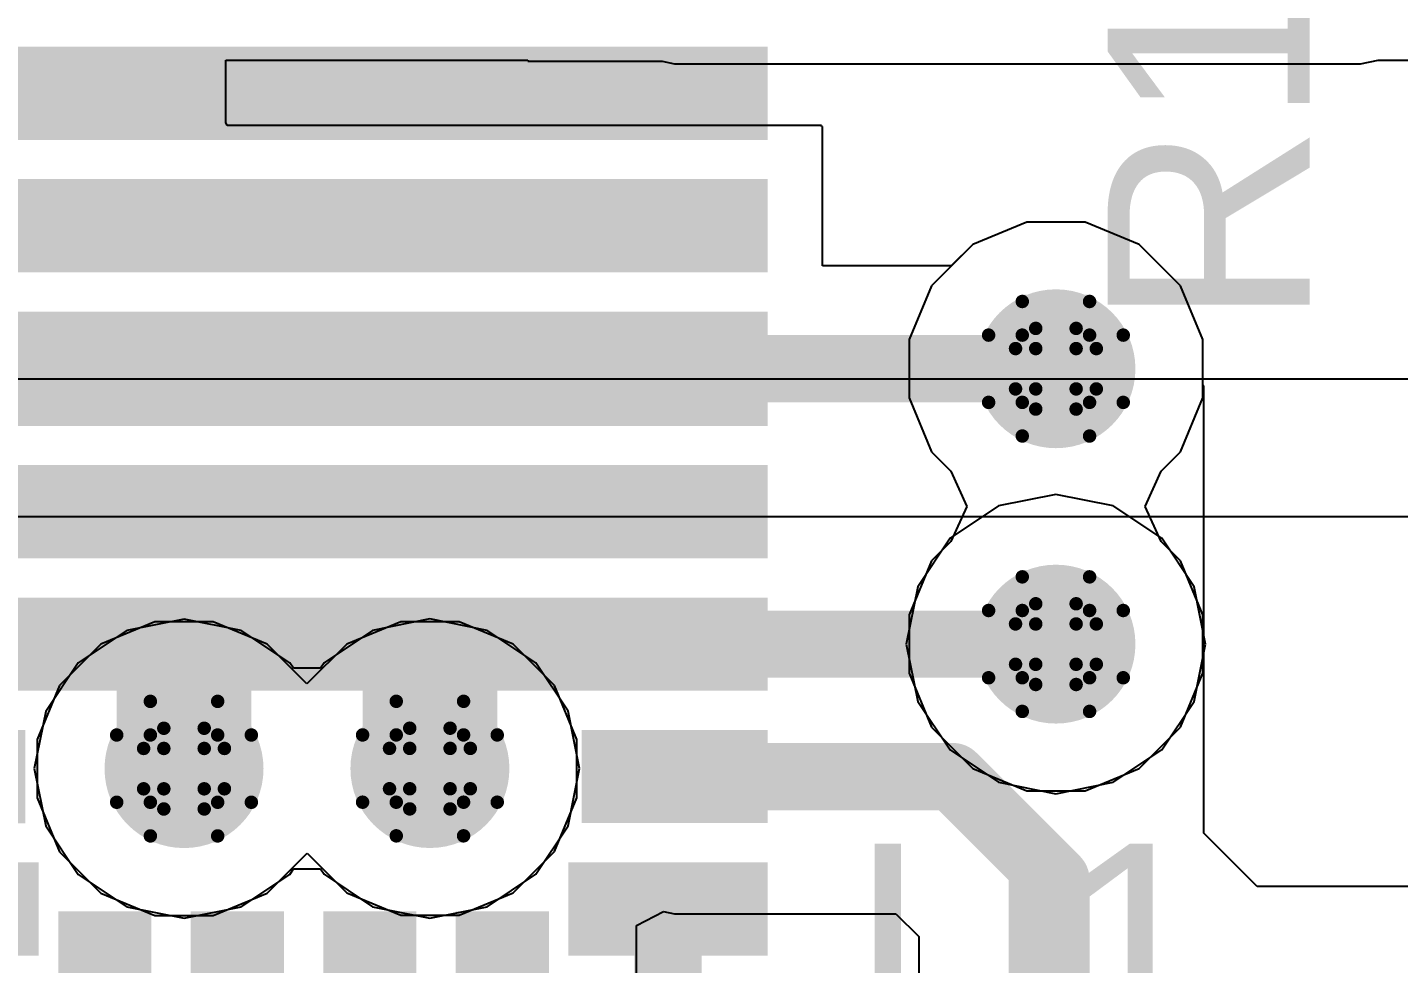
# Model space of a CAD drawing. Header units: inches. Extents: x 0 to 198, y 0 to 199.
# Drawn here: x 5.0389 to 5.2426, y 2.6185 to 2.7577 of the extents above; entities that cross this region are included whole.
import ezdxf

# ---------------------------------------------------------------- set-up
doc = ezdxf.new("R2010")
doc.units = ezdxf.units.IN
doc.header["$MEASUREMENT"] = 0
for name, color, linetype in [('Bottom Layer', 5, 'Continuous'), ('Drill Drawing', 1, 'Continuous'), ('Layer 1', 16, 'Continuous'), ('Layer 2', 76, 'Continuous'), ('Top Layer', 1, 'Continuous'), ('Top Overlay', 2, 'Continuous'), ('Top Paste', 8, 'Continuous'), ('Top Solder', 216, 'Continuous'), ('Via Holes', 16, 'Continuous')]:
    doc.layers.add(name, color=color, linetype=linetype)
doc.styles.add('Arial', font='', dxfattribs={"height": 0.2})
doc.styles.get('Arial').set_extended_font_data('Arial')

# ---------------------------------------------------------------- blocks, each defined once
blk = doc.blocks.new('VQFN_HR_21_3_5__54')
at = {"layer": 'Top Layer'}
for points in [[(-0.08524, 0.06693), (-0.07539, 0.06693), (-0.07539, 0.04134), (-0.08524, 0.04134)], [(-0.06556, 0.06693), (-0.05571, 0.06693), (-0.05571, 0.04331), (-0.06556, 0.04331)], [(-0.04587, 0.06693), (-0.03602, 0.06693), (-0.03602, -0.06693), (-0.04587, -0.06693)], [(-0.02618, 0.06693), (-0.01633, 0.06693), (-0.01633, -0.06693), (-0.02618, -0.06693)], [(-0.0065, 0.06693), (0.0065, 0.06693), (0.0065, -0.06693), (-0.0065, -0.06693)], [(0.01634, 0.06693), (0.02619, 0.06693), (0.02619, -0.06693), (0.01634, -0.06693)], [(0.03602, 0.06693), (0.04587, 0.06693), (0.04587, -0.06693), (0.03602, -0.06693)], [(0.05571, 0.06693), (0.06556, 0.06693), (0.06556, 0.04331), (0.05571, 0.04331)], [(0.07539, 0.06693), (0.08524, 0.06693), (0.08524, 0.04134), (0.07539, 0.04134)], [(-0.1063, 0.03445), (-0.08268, 0.03445), (-0.08268, 0.02461), (-0.1063, 0.02461)], [(0.08268, 0.03445), (0.1063, 0.03445), (0.1063, 0.02461), (0.08268, 0.02461)], [(-0.1063, 0.01476), (-0.08268, 0.01476), (-0.08268, 0.00492), (-0.1063, 0.00492)], [(0.08268, 0.01476), (0.1063, 0.01476), (0.1063, 0.00492), (0.08268, 0.00492)], [(-0.1063, -0.00492), (-0.08268, -0.00492), (-0.08268, -0.01476), (-0.1063, -0.01476)], [(0.08268, -0.00492), (0.1063, -0.00492), (0.1063, -0.01476), (0.08268, -0.01476)], [(-0.1063, -0.02461), (-0.08268, -0.02461), (-0.08268, -0.03445), (-0.1063, -0.03445)], [(0.08268, -0.02461), (0.1063, -0.02461), (0.1063, -0.03445), (0.08268, -0.03445)], [(-0.08524, -0.04134), (-0.07539, -0.04134), (-0.07539, -0.06693), (-0.08524, -0.06693)], [(0.07539, -0.04134), (0.08524, -0.04134), (0.08524, -0.06693), (0.07539, -0.06693)], [(-0.06555, -0.04331), (-0.0557, -0.04331), (-0.0557, -0.06693), (-0.06555, -0.06693)], [(0.05571, -0.04331), (0.06556, -0.04331), (0.06556, -0.06693), (0.05571, -0.06693)]]:
    blk.add_hatch(color=1, dxfattribs=at).paths.add_polyline_path(points)
at = {"layer": 'Top Paste'}
for points in [[(-0.08524, 0.06693), (-0.07539, 0.06693), (-0.07539, 0.04134), (-0.08524, 0.04134)], [(-0.06556, 0.06693), (-0.05571, 0.06693), (-0.05571, 0.04331), (-0.06556, 0.04331)], [(-0.04587, 0.06693), (-0.03602, 0.06693), (-0.03602, -0.06693), (-0.04587, -0.06693)], [(-0.02618, 0.06693), (-0.01633, 0.06693), (-0.01633, -0.06693), (-0.02618, -0.06693)], [(-0.0065, 0.06693), (0.0065, 0.06693), (0.0065, -0.06693), (-0.0065, -0.06693)], [(0.01634, 0.06693), (0.02619, 0.06693), (0.02619, -0.06693), (0.01634, -0.06693)], [(0.03602, 0.06693), (0.04587, 0.06693), (0.04587, -0.06693), (0.03602, -0.06693)], [(0.05571, 0.06693), (0.06556, 0.06693), (0.06556, 0.04331), (0.05571, 0.04331)], [(0.07539, 0.06693), (0.08524, 0.06693), (0.08524, 0.04134), (0.07539, 0.04134)], [(-0.1063, 0.03445), (-0.08268, 0.03445), (-0.08268, 0.02461), (-0.1063, 0.02461)], [(0.08268, 0.03445), (0.1063, 0.03445), (0.1063, 0.02461), (0.08268, 0.02461)], [(-0.1063, 0.01476), (-0.08268, 0.01476), (-0.08268, 0.00492), (-0.1063, 0.00492)], [(0.08268, 0.01476), (0.1063, 0.01476), (0.1063, 0.00492), (0.08268, 0.00492)], [(-0.1063, -0.00492), (-0.08268, -0.00492), (-0.08268, -0.01476), (-0.1063, -0.01476)], [(0.08268, -0.00492), (0.1063, -0.00492), (0.1063, -0.01476), (0.08268, -0.01476)], [(-0.1063, -0.02461), (-0.08268, -0.02461), (-0.08268, -0.03445), (-0.1063, -0.03445)], [(0.08268, -0.02461), (0.1063, -0.02461), (0.1063, -0.03445), (0.08268, -0.03445)], [(-0.08524, -0.04134), (-0.07539, -0.04134), (-0.07539, -0.06693), (-0.08524, -0.06693)], [(0.07539, -0.04134), (0.08524, -0.04134), (0.08524, -0.06693), (0.07539, -0.06693)], [(-0.06555, -0.04331), (-0.0557, -0.04331), (-0.0557, -0.06693), (-0.06555, -0.06693)], [(0.05571, -0.04331), (0.06556, -0.04331), (0.06556, -0.06693), (0.05571, -0.06693)]]:
    blk.add_hatch(color=8, dxfattribs=at).paths.add_polyline_path(points)
at = {"layer": 'Top Solder'}
for points in [[(-0.08724, 0.06893), (-0.07339, 0.06893), (-0.07339, 0.03934), (-0.08724, 0.03934)], [(-0.06756, 0.06893), (-0.05371, 0.06893), (-0.05371, 0.04131), (-0.06756, 0.04131)], [(-0.04787, 0.06893), (-0.03402, 0.06893), (-0.03402, -0.06893), (-0.04787, -0.06893)], [(-0.02818, 0.06893), (-0.01433, 0.06893), (-0.01433, -0.06893), (-0.02818, -0.06893)], [(-0.0085, 0.06893), (0.0085, 0.06893), (0.0085, -0.06893), (-0.0085, -0.06893)], [(0.01434, 0.06893), (0.02819, 0.06893), (0.02819, -0.06893), (0.01434, -0.06893)], [(0.03402, 0.06893), (0.04787, 0.06893), (0.04787, -0.06893), (0.03402, -0.06893)], [(0.05371, 0.06893), (0.06756, 0.06893), (0.06756, 0.04131), (0.05371, 0.04131)], [(0.07339, 0.06893), (0.08724, 0.06893), (0.08724, 0.03934), (0.07339, 0.03934)], [(-0.1083, 0.03645), (-0.08068, 0.03645), (-0.08068, 0.02261), (-0.1083, 0.02261)], [(0.08068, 0.03645), (0.1083, 0.03645), (0.1083, 0.02261), (0.08068, 0.02261)], [(-0.1083, 0.01676), (-0.08068, 0.01676), (-0.08068, 0.00292), (-0.1083, 0.00292)], [(0.08068, 0.01676), (0.1083, 0.01676), (0.1083, 0.00292), (0.08068, 0.00292)], [(-0.1083, -0.00292), (-0.08068, -0.00292), (-0.08068, -0.01676), (-0.1083, -0.01676)], [(0.08068, -0.00292), (0.1083, -0.00292), (0.1083, -0.01676), (0.08068, -0.01676)], [(-0.1083, -0.02261), (-0.08068, -0.02261), (-0.08068, -0.03645), (-0.1083, -0.03645)], [(0.08068, -0.02261), (0.1083, -0.02261), (0.1083, -0.03645), (0.08068, -0.03645)], [(-0.08724, -0.03934), (-0.07339, -0.03934), (-0.07339, -0.06893), (-0.08724, -0.06893)], [(0.07339, -0.03934), (0.08724, -0.03934), (0.08724, -0.06893), (0.07339, -0.06893)], [(-0.06755, -0.04131), (-0.0537, -0.04131), (-0.0537, -0.06893), (-0.06755, -0.06893)], [(0.05371, -0.04131), (0.06756, -0.04131), (0.06756, -0.06893), (0.05371, -0.06893)]]:
    blk.add_hatch(color=216, dxfattribs=at).paths.add_polyline_path(points)
at = {"layer": 'Top Overlay'}
for points in [[(-0.10143, 0.06206, 0.005, 0.005, 0), (-0.10143, 0.04104, 0.005, 0.005, 0)], [(-0.10143, 0.06206, 0.005, 0.005, 0), (-0.09233, 0.06206, 0.005, 0.005, 0)], [(0.09233, 0.06206, 0.005, 0.005, 0), (0.10142, 0.06206, 0.005, 0.005, 0)], [(0.10142, 0.06206, 0.005, 0.005, 0), (0.10142, 0.04104, 0.005, 0.005, 0)], [(-0.1165, 0.03447, 0.005, 0.005, 0), (-0.1165, 0.02447, 0.005, 0.005, 0)], [(-0.1165, 0.03447, 0.005, 0.005, 0), (-0.1115, 0.02947, 0.005, 0.005, 0)], [(-0.1115, 0.02947, 0.005, 0.005, 0), (-0.1165, 0.02447, 0.005, 0.005, 0)], [(-0.10143, -0.04104, 0.005, 0.005, 0), (-0.10143, -0.06205, 0.005, 0.005, 0)], [(0.10142, -0.04104, 0.005, 0.005, 0), (0.10142, -0.06205, 0.005, 0.005, 0)], [(-0.10143, -0.06205, 0.005, 0.005, 0), (-0.09233, -0.06205, 0.005, 0.005, 0)], [(0.09233, -0.06205, 0.005, 0.005, 0), (0.10142, -0.06205, 0.005, 0.005, 0)]]:
    blk.add_lwpolyline(points, format="xyseb", dxfattribs=at)
for points in [[(-0.10268, 0.06206, 0.0025, 0.0025, 1), (-0.10018, 0.06206, 0.0025, 0.0025, 1)], [(-0.10268, 0.06206, 0.0025, 0.0025, 1), (-0.10018, 0.06206, 0.0025, 0.0025, 1)], [(-0.09358, 0.06206, 0.0025, 0.0025, 1), (-0.09108, 0.06206, 0.0025, 0.0025, 1)], [(0.09108, 0.06206, 0.0025, 0.0025, 1), (0.09358, 0.06206, 0.0025, 0.0025, 1)], [(0.10017, 0.06206, 0.0025, 0.0025, 1), (0.10267, 0.06206, 0.0025, 0.0025, 1)], [(0.10017, 0.06206, 0.0025, 0.0025, 1), (0.10267, 0.06206, 0.0025, 0.0025, 1)], [(-0.10268, 0.04104, 0.0025, 0.0025, 1), (-0.10018, 0.04104, 0.0025, 0.0025, 1)], [(0.10017, 0.04104, 0.0025, 0.0025, 1), (0.10267, 0.04104, 0.0025, 0.0025, 1)], [(-0.11775, 0.03447, 0.0025, 0.0025, 1), (-0.11525, 0.03447, 0.0025, 0.0025, 1)], [(-0.11775, 0.03447, 0.0025, 0.0025, 1), (-0.11525, 0.03447, 0.0025, 0.0025, 1)], [(-0.11275, 0.02947, 0.0025, 0.0025, 1), (-0.11025, 0.02947, 0.0025, 0.0025, 1)], [(-0.11275, 0.02947, 0.0025, 0.0025, 1), (-0.11025, 0.02947, 0.0025, 0.0025, 1)], [(-0.11775, 0.02447, 0.0025, 0.0025, 1), (-0.11525, 0.02447, 0.0025, 0.0025, 1)], [(-0.11775, 0.02447, 0.0025, 0.0025, 1), (-0.11525, 0.02447, 0.0025, 0.0025, 1)], [(-0.10268, -0.04104, 0.0025, 0.0025, 1), (-0.10018, -0.04104, 0.0025, 0.0025, 1)], [(0.10017, -0.04104, 0.0025, 0.0025, 1), (0.10267, -0.04104, 0.0025, 0.0025, 1)], [(-0.10268, -0.06205, 0.0025, 0.0025, 1), (-0.10018, -0.06205, 0.0025, 0.0025, 1)], [(-0.10268, -0.06205, 0.0025, 0.0025, 1), (-0.10018, -0.06205, 0.0025, 0.0025, 1)], [(-0.09358, -0.06205, 0.0025, 0.0025, 1), (-0.09108, -0.06205, 0.0025, 0.0025, 1)], [(0.09108, -0.06205, 0.0025, 0.0025, 1), (0.09358, -0.06205, 0.0025, 0.0025, 1)], [(0.10017, -0.06205, 0.0025, 0.0025, 1), (0.10267, -0.06205, 0.0025, 0.0025, 1)], [(0.10017, -0.06205, 0.0025, 0.0025, 1), (0.10267, -0.06205, 0.0025, 0.0025, 1)]]:
    blk.add_lwpolyline(points, format="xyseb", close=True, dxfattribs=at)

msp = doc.modelspace()

# ---------------------------------------------------------------- hatches: boundary and pattern name
at = {"layer": 'Bottom Layer'}
h = msp.add_hatch(color=5, dxfattribs=at)
edge = h.paths.add_edge_path()
edge.add_arc((5.19166, 2.70696), 0.01181, 0, 360)
h = msp.add_hatch(color=5, dxfattribs=at)
edge = h.paths.add_edge_path()
edge.add_arc((5.19166, 2.66602), 0.01181, 0, 360)
h = msp.add_hatch(color=5, dxfattribs=at)
edge = h.paths.add_edge_path()
edge.add_arc((5.06213, 2.64751), 0.01181, 0, 360)
h = msp.add_hatch(color=5, dxfattribs=at)
edge = h.paths.add_edge_path()
edge.add_arc((5.09866, 2.64752), 0.01181, 0, 360)
at = {"layer": 'Layer 1'}
h = msp.add_hatch(color=16, dxfattribs=at)
edge = h.paths.add_edge_path()
edge.add_arc((5.19166, 2.70696), 0.01181, 0, 360)
h = msp.add_hatch(color=16, dxfattribs=at)
edge = h.paths.add_edge_path()
edge.add_arc((5.19166, 2.66602), 0.01181, 0, 360)
h = msp.add_hatch(color=16, dxfattribs=at)
edge = h.paths.add_edge_path()
edge.add_arc((5.06213, 2.64751), 0.01181, 0, 360)
h = msp.add_hatch(color=16, dxfattribs=at)
edge = h.paths.add_edge_path()
edge.add_arc((5.09866, 2.64752), 0.01181, 0, 360)
at = {"layer": 'Layer 2'}
h = msp.add_hatch(color=76, dxfattribs=at)
edge = h.paths.add_edge_path()
edge.add_arc((5.19166, 2.70696), 0.01181, 0, 360)
h = msp.add_hatch(color=76, dxfattribs=at)
edge = h.paths.add_edge_path()
edge.add_arc((5.19166, 2.66602), 0.01181, 0, 360)
h = msp.add_hatch(color=76, dxfattribs=at)
edge = h.paths.add_edge_path()
edge.add_arc((5.06213, 2.64751), 0.01181, 0, 360)
h = msp.add_hatch(color=76, dxfattribs=at)
edge = h.paths.add_edge_path()
edge.add_arc((5.09866, 2.64752), 0.01181, 0, 360)
at = {"layer": 'Top Layer'}
h = msp.add_hatch(color=1, dxfattribs=at)
edge = h.paths.add_edge_path()
edge.add_arc((5.19166, 2.70696), 0.01181, 0, 360)
h = msp.add_hatch(color=1, dxfattribs=at)
edge = h.paths.add_edge_path()
edge.add_arc((5.19166, 2.66602), 0.01181, 0, 360)
h = msp.add_hatch(color=1, dxfattribs=at)
edge = h.paths.add_edge_path()
edge.add_arc((5.06213, 2.64751), 0.01181, 0, 360)
h = msp.add_hatch(color=1, dxfattribs=at)
edge = h.paths.add_edge_path()
edge.add_arc((5.09866, 2.64752), 0.01181, 0, 360)
at = {"layer": 'Via Holes'}
h = msp.add_hatch(color=7, dxfattribs=at)
edge = h.paths.add_edge_path()
edge.add_arc((5.19166, 2.70696), 0.00591, 0, 360)
h = msp.add_hatch(color=7, dxfattribs=at)
edge = h.paths.add_edge_path()
edge.add_arc((5.19166, 2.66602), 0.00591, 0, 360)
h = msp.add_hatch(color=7, dxfattribs=at)
edge = h.paths.add_edge_path()
edge.add_arc((5.06213, 2.64751), 0.00591, 0, 360)
h = msp.add_hatch(color=7, dxfattribs=at)
edge = h.paths.add_edge_path()
edge.add_arc((5.09866, 2.64752), 0.00591, 0, 360)

# ---------------------------------------------------------------- linework, layer by layer
at = {"layer": 'Bottom Layer'}
for p, q in [((5.60279, 2.70539), (5.02703, 2.70539)), ((5.02703, 2.685), (5.61123, 2.685))]:
    msp.add_line(p, q, dxfattribs=at)
at = {"layer": 'Drill Drawing'}
for points in [[(5.18666, 2.71196, 0.002, 0.002, 0), (5.18666, 2.71696, 0.002, 0.002, 0)], [(5.18666, 2.71696, 0.002, 0.002, 0), (5.19666, 2.71696, 0.002, 0.002, 0)], [(5.19666, 2.71196, 0.002, 0.002, 0), (5.19666, 2.71696, 0.002, 0.002, 0)], [(5.18866, 2.70996, 0.002, 0.002, 0), (5.18866, 2.71296, 0.002, 0.002, 0)], [(5.18866, 2.71296, 0.002, 0.002, 0), (5.19466, 2.71296, 0.002, 0.002, 0)], [(5.19466, 2.70996, 0.002, 0.002, 0), (5.19466, 2.71296, 0.002, 0.002, 0)], [(5.18166, 2.70196, 0.002, 0.002, 0), (5.18166, 2.71196, 0.002, 0.002, 0)], [(5.18166, 2.71196, 0.002, 0.002, 0), (5.18666, 2.71196, 0.002, 0.002, 0)], [(5.19666, 2.71196, 0.002, 0.002, 0), (5.20166, 2.71196, 0.002, 0.002, 0)], [(5.20166, 2.70196, 0.002, 0.002, 0), (5.20166, 2.71196, 0.002, 0.002, 0)], [(5.18566, 2.70396, 0.002, 0.002, 0), (5.18566, 2.70996, 0.002, 0.002, 0)], [(5.18566, 2.70996, 0.002, 0.002, 0), (5.18866, 2.70996, 0.002, 0.002, 0)], [(5.19466, 2.70996, 0.002, 0.002, 0), (5.19766, 2.70996, 0.002, 0.002, 0)], [(5.19766, 2.70396, 0.002, 0.002, 0), (5.19766, 2.70996, 0.002, 0.002, 0)], [(5.18566, 2.70396, 0.002, 0.002, 0), (5.18866, 2.70396, 0.002, 0.002, 0)], [(5.18866, 2.70096, 0.002, 0.002, 0), (5.18866, 2.70396, 0.002, 0.002, 0)], [(5.19466, 2.70396, 0.002, 0.002, 0), (5.19766, 2.70396, 0.002, 0.002, 0)], [(5.19466, 2.70096, 0.002, 0.002, 0), (5.19466, 2.70396, 0.002, 0.002, 0)], [(5.18166, 2.70196, 0.002, 0.002, 0), (5.18666, 2.70196, 0.002, 0.002, 0)], [(5.18666, 2.69696, 0.002, 0.002, 0), (5.18666, 2.70196, 0.002, 0.002, 0)], [(5.18866, 2.70096, 0.002, 0.002, 0), (5.19466, 2.70096, 0.002, 0.002, 0)], [(5.19666, 2.70196, 0.002, 0.002, 0), (5.20166, 2.70196, 0.002, 0.002, 0)], [(5.19666, 2.69696, 0.002, 0.002, 0), (5.19666, 2.70196, 0.002, 0.002, 0)], [(5.18666, 2.69696, 0.002, 0.002, 0), (5.19666, 2.69696, 0.002, 0.002, 0)], [(5.18666, 2.67102, 0.002, 0.002, 0), (5.18666, 2.67602, 0.002, 0.002, 0)], [(5.18666, 2.67602, 0.002, 0.002, 0), (5.19666, 2.67602, 0.002, 0.002, 0)], [(5.19666, 2.67102, 0.002, 0.002, 0), (5.19666, 2.67602, 0.002, 0.002, 0)], [(5.18866, 2.66902, 0.002, 0.002, 0), (5.18866, 2.67202, 0.002, 0.002, 0)], [(5.18866, 2.67202, 0.002, 0.002, 0), (5.19466, 2.67202, 0.002, 0.002, 0)], [(5.19466, 2.66902, 0.002, 0.002, 0), (5.19466, 2.67202, 0.002, 0.002, 0)], [(5.18166, 2.66102, 0.002, 0.002, 0), (5.18166, 2.67102, 0.002, 0.002, 0)], [(5.18166, 2.67102, 0.002, 0.002, 0), (5.18666, 2.67102, 0.002, 0.002, 0)], [(5.19666, 2.67102, 0.002, 0.002, 0), (5.20166, 2.67102, 0.002, 0.002, 0)], [(5.20166, 2.66102, 0.002, 0.002, 0), (5.20166, 2.67102, 0.002, 0.002, 0)], [(5.18566, 2.66302, 0.002, 0.002, 0), (5.18566, 2.66902, 0.002, 0.002, 0)], [(5.18566, 2.66902, 0.002, 0.002, 0), (5.18866, 2.66902, 0.002, 0.002, 0)], [(5.19466, 2.66902, 0.002, 0.002, 0), (5.19766, 2.66902, 0.002, 0.002, 0)], [(5.19766, 2.66302, 0.002, 0.002, 0), (5.19766, 2.66902, 0.002, 0.002, 0)], [(5.18566, 2.66302, 0.002, 0.002, 0), (5.18866, 2.66302, 0.002, 0.002, 0)], [(5.18866, 2.66002, 0.002, 0.002, 0), (5.18866, 2.66302, 0.002, 0.002, 0)], [(5.19466, 2.66302, 0.002, 0.002, 0), (5.19766, 2.66302, 0.002, 0.002, 0)], [(5.19466, 2.66002, 0.002, 0.002, 0), (5.19466, 2.66302, 0.002, 0.002, 0)], [(5.18166, 2.66102, 0.002, 0.002, 0), (5.18666, 2.66102, 0.002, 0.002, 0)], [(5.18666, 2.65602, 0.002, 0.002, 0), (5.18666, 2.66102, 0.002, 0.002, 0)], [(5.18866, 2.66002, 0.002, 0.002, 0), (5.19466, 2.66002, 0.002, 0.002, 0)], [(5.19666, 2.66102, 0.002, 0.002, 0), (5.20166, 2.66102, 0.002, 0.002, 0)], [(5.19666, 2.65602, 0.002, 0.002, 0), (5.19666, 2.66102, 0.002, 0.002, 0)], [(5.05713, 2.65251, 0.002, 0.002, 0), (5.05713, 2.65751, 0.002, 0.002, 0)], [(5.05713, 2.65751, 0.002, 0.002, 0), (5.06713, 2.65751, 0.002, 0.002, 0)], [(5.06713, 2.65251, 0.002, 0.002, 0), (5.06713, 2.65751, 0.002, 0.002, 0)], [(5.09366, 2.65252, 0.002, 0.002, 0), (5.09366, 2.65752, 0.002, 0.002, 0)], [(5.09366, 2.65752, 0.002, 0.002, 0), (5.10366, 2.65752, 0.002, 0.002, 0)], [(5.10366, 2.65252, 0.002, 0.002, 0), (5.10366, 2.65752, 0.002, 0.002, 0)], [(5.18666, 2.65602, 0.002, 0.002, 0), (5.19666, 2.65602, 0.002, 0.002, 0)], [(5.05913, 2.65051, 0.002, 0.002, 0), (5.05913, 2.65351, 0.002, 0.002, 0)], [(5.05913, 2.65351, 0.002, 0.002, 0), (5.06513, 2.65351, 0.002, 0.002, 0)], [(5.06513, 2.65051, 0.002, 0.002, 0), (5.06513, 2.65351, 0.002, 0.002, 0)], [(5.09566, 2.65052, 0.002, 0.002, 0), (5.09566, 2.65352, 0.002, 0.002, 0)], [(5.09566, 2.65352, 0.002, 0.002, 0), (5.10166, 2.65352, 0.002, 0.002, 0)], [(5.10166, 2.65052, 0.002, 0.002, 0), (5.10166, 2.65352, 0.002, 0.002, 0)], [(5.05213, 2.64251, 0.002, 0.002, 0), (5.05213, 2.65251, 0.002, 0.002, 0)], [(5.05213, 2.65251, 0.002, 0.002, 0), (5.05713, 2.65251, 0.002, 0.002, 0)], [(5.06713, 2.65251, 0.002, 0.002, 0), (5.07213, 2.65251, 0.002, 0.002, 0)], [(5.07213, 2.64251, 0.002, 0.002, 0), (5.07213, 2.65251, 0.002, 0.002, 0)], [(5.08866, 2.64252, 0.002, 0.002, 0), (5.08866, 2.65252, 0.002, 0.002, 0)], [(5.08866, 2.65252, 0.002, 0.002, 0), (5.09366, 2.65252, 0.002, 0.002, 0)], [(5.10366, 2.65252, 0.002, 0.002, 0), (5.10866, 2.65252, 0.002, 0.002, 0)], [(5.10866, 2.64252, 0.002, 0.002, 0), (5.10866, 2.65252, 0.002, 0.002, 0)], [(5.05613, 2.64451, 0.002, 0.002, 0), (5.05613, 2.65051, 0.002, 0.002, 0)], [(5.05613, 2.65051, 0.002, 0.002, 0), (5.05913, 2.65051, 0.002, 0.002, 0)], [(5.06513, 2.65051, 0.002, 0.002, 0), (5.06813, 2.65051, 0.002, 0.002, 0)], [(5.06813, 2.64451, 0.002, 0.002, 0), (5.06813, 2.65051, 0.002, 0.002, 0)], [(5.09266, 2.64452, 0.002, 0.002, 0), (5.09266, 2.65052, 0.002, 0.002, 0)], [(5.09266, 2.65052, 0.002, 0.002, 0), (5.09566, 2.65052, 0.002, 0.002, 0)], [(5.10166, 2.65052, 0.002, 0.002, 0), (5.10466, 2.65052, 0.002, 0.002, 0)], [(5.10466, 2.64452, 0.002, 0.002, 0), (5.10466, 2.65052, 0.002, 0.002, 0)], [(5.05613, 2.64451, 0.002, 0.002, 0), (5.05913, 2.64451, 0.002, 0.002, 0)], [(5.05913, 2.64151, 0.002, 0.002, 0), (5.05913, 2.64451, 0.002, 0.002, 0)], [(5.06513, 2.64451, 0.002, 0.002, 0), (5.06813, 2.64451, 0.002, 0.002, 0)], [(5.06513, 2.64151, 0.002, 0.002, 0), (5.06513, 2.64451, 0.002, 0.002, 0)], [(5.09266, 2.64452, 0.002, 0.002, 0), (5.09566, 2.64452, 0.002, 0.002, 0)], [(5.09566, 2.64152, 0.002, 0.002, 0), (5.09566, 2.64452, 0.002, 0.002, 0)], [(5.10166, 2.64452, 0.002, 0.002, 0), (5.10466, 2.64452, 0.002, 0.002, 0)], [(5.10166, 2.64152, 0.002, 0.002, 0), (5.10166, 2.64452, 0.002, 0.002, 0)], [(5.05213, 2.64251, 0.002, 0.002, 0), (5.05713, 2.64251, 0.002, 0.002, 0)], [(5.05713, 2.63751, 0.002, 0.002, 0), (5.05713, 2.64251, 0.002, 0.002, 0)], [(5.05913, 2.64151, 0.002, 0.002, 0), (5.06513, 2.64151, 0.002, 0.002, 0)], [(5.06713, 2.64251, 0.002, 0.002, 0), (5.07213, 2.64251, 0.002, 0.002, 0)], [(5.06713, 2.63751, 0.002, 0.002, 0), (5.06713, 2.64251, 0.002, 0.002, 0)], [(5.08866, 2.64252, 0.002, 0.002, 0), (5.09366, 2.64252, 0.002, 0.002, 0)], [(5.09366, 2.63752, 0.002, 0.002, 0), (5.09366, 2.64252, 0.002, 0.002, 0)], [(5.09566, 2.64152, 0.002, 0.002, 0), (5.10166, 2.64152, 0.002, 0.002, 0)], [(5.10366, 2.64252, 0.002, 0.002, 0), (5.10866, 2.64252, 0.002, 0.002, 0)], [(5.10366, 2.63752, 0.002, 0.002, 0), (5.10366, 2.64252, 0.002, 0.002, 0)], [(5.05713, 2.63751, 0.002, 0.002, 0), (5.06713, 2.63751, 0.002, 0.002, 0)], [(5.09366, 2.63752, 0.002, 0.002, 0), (5.10366, 2.63752, 0.002, 0.002, 0)]]:
    msp.add_lwpolyline(points, format="xyseb", dxfattribs=at)
for points in [[(5.18616, 2.71696, 0.001, 0.001, 1), (5.18716, 2.71696, 0.001, 0.001, 1)], [(5.18616, 2.71696, 0.001, 0.001, 1), (5.18716, 2.71696, 0.001, 0.001, 1)], [(5.19616, 2.71696, 0.001, 0.001, 1), (5.19716, 2.71696, 0.001, 0.001, 1)], [(5.19616, 2.71696, 0.001, 0.001, 1), (5.19716, 2.71696, 0.001, 0.001, 1)], [(5.18816, 2.71296, 0.001, 0.001, 1), (5.18916, 2.71296, 0.001, 0.001, 1)], [(5.18816, 2.71296, 0.001, 0.001, 1), (5.18916, 2.71296, 0.001, 0.001, 1)], [(5.19416, 2.71296, 0.001, 0.001, 1), (5.19516, 2.71296, 0.001, 0.001, 1)], [(5.19416, 2.71296, 0.001, 0.001, 1), (5.19516, 2.71296, 0.001, 0.001, 1)], [(5.18116, 2.71196, 0.001, 0.001, 1), (5.18216, 2.71196, 0.001, 0.001, 1)], [(5.18116, 2.71196, 0.001, 0.001, 1), (5.18216, 2.71196, 0.001, 0.001, 1)], [(5.18616, 2.71196, 0.001, 0.001, 1), (5.18716, 2.71196, 0.001, 0.001, 1)], [(5.18616, 2.71196, 0.001, 0.001, 1), (5.18716, 2.71196, 0.001, 0.001, 1)], [(5.19616, 2.71196, 0.001, 0.001, 1), (5.19716, 2.71196, 0.001, 0.001, 1)], [(5.19616, 2.71196, 0.001, 0.001, 1), (5.19716, 2.71196, 0.001, 0.001, 1)], [(5.20116, 2.71196, 0.001, 0.001, 1), (5.20216, 2.71196, 0.001, 0.001, 1)], [(5.20116, 2.71196, 0.001, 0.001, 1), (5.20216, 2.71196, 0.001, 0.001, 1)], [(5.18516, 2.70996, 0.001, 0.001, 1), (5.18616, 2.70996, 0.001, 0.001, 1)], [(5.18516, 2.70996, 0.001, 0.001, 1), (5.18616, 2.70996, 0.001, 0.001, 1)], [(5.18816, 2.70996, 0.001, 0.001, 1), (5.18916, 2.70996, 0.001, 0.001, 1)], [(5.18816, 2.70996, 0.001, 0.001, 1), (5.18916, 2.70996, 0.001, 0.001, 1)], [(5.19416, 2.70996, 0.001, 0.001, 1), (5.19516, 2.70996, 0.001, 0.001, 1)], [(5.19416, 2.70996, 0.001, 0.001, 1), (5.19516, 2.70996, 0.001, 0.001, 1)], [(5.19716, 2.70996, 0.001, 0.001, 1), (5.19816, 2.70996, 0.001, 0.001, 1)], [(5.19716, 2.70996, 0.001, 0.001, 1), (5.19816, 2.70996, 0.001, 0.001, 1)], [(5.18516, 2.70396, 0.001, 0.001, 1), (5.18616, 2.70396, 0.001, 0.001, 1)], [(5.18516, 2.70396, 0.001, 0.001, 1), (5.18616, 2.70396, 0.001, 0.001, 1)], [(5.18816, 2.70396, 0.001, 0.001, 1), (5.18916, 2.70396, 0.001, 0.001, 1)], [(5.18816, 2.70396, 0.001, 0.001, 1), (5.18916, 2.70396, 0.001, 0.001, 1)], [(5.19416, 2.70396, 0.001, 0.001, 1), (5.19516, 2.70396, 0.001, 0.001, 1)], [(5.19416, 2.70396, 0.001, 0.001, 1), (5.19516, 2.70396, 0.001, 0.001, 1)], [(5.19716, 2.70396, 0.001, 0.001, 1), (5.19816, 2.70396, 0.001, 0.001, 1)], [(5.19716, 2.70396, 0.001, 0.001, 1), (5.19816, 2.70396, 0.001, 0.001, 1)], [(5.18116, 2.70196, 0.001, 0.001, 1), (5.18216, 2.70196, 0.001, 0.001, 1)], [(5.18116, 2.70196, 0.001, 0.001, 1), (5.18216, 2.70196, 0.001, 0.001, 1)], [(5.18616, 2.70196, 0.001, 0.001, 1), (5.18716, 2.70196, 0.001, 0.001, 1)], [(5.18616, 2.70196, 0.001, 0.001, 1), (5.18716, 2.70196, 0.001, 0.001, 1)], [(5.18816, 2.70096, 0.001, 0.001, 1), (5.18916, 2.70096, 0.001, 0.001, 1)], [(5.18816, 2.70096, 0.001, 0.001, 1), (5.18916, 2.70096, 0.001, 0.001, 1)], [(5.19416, 2.70096, 0.001, 0.001, 1), (5.19516, 2.70096, 0.001, 0.001, 1)], [(5.19416, 2.70096, 0.001, 0.001, 1), (5.19516, 2.70096, 0.001, 0.001, 1)], [(5.19616, 2.70196, 0.001, 0.001, 1), (5.19716, 2.70196, 0.001, 0.001, 1)], [(5.19616, 2.70196, 0.001, 0.001, 1), (5.19716, 2.70196, 0.001, 0.001, 1)], [(5.20116, 2.70196, 0.001, 0.001, 1), (5.20216, 2.70196, 0.001, 0.001, 1)], [(5.20116, 2.70196, 0.001, 0.001, 1), (5.20216, 2.70196, 0.001, 0.001, 1)], [(5.18616, 2.69696, 0.001, 0.001, 1), (5.18716, 2.69696, 0.001, 0.001, 1)], [(5.18616, 2.69696, 0.001, 0.001, 1), (5.18716, 2.69696, 0.001, 0.001, 1)], [(5.19616, 2.69696, 0.001, 0.001, 1), (5.19716, 2.69696, 0.001, 0.001, 1)], [(5.19616, 2.69696, 0.001, 0.001, 1), (5.19716, 2.69696, 0.001, 0.001, 1)], [(5.18616, 2.67602, 0.001, 0.001, 1), (5.18716, 2.67602, 0.001, 0.001, 1)], [(5.18616, 2.67602, 0.001, 0.001, 1), (5.18716, 2.67602, 0.001, 0.001, 1)], [(5.19616, 2.67602, 0.001, 0.001, 1), (5.19716, 2.67602, 0.001, 0.001, 1)], [(5.19616, 2.67602, 0.001, 0.001, 1), (5.19716, 2.67602, 0.001, 0.001, 1)], [(5.18816, 2.67202, 0.001, 0.001, 1), (5.18916, 2.67202, 0.001, 0.001, 1)], [(5.18816, 2.67202, 0.001, 0.001, 1), (5.18916, 2.67202, 0.001, 0.001, 1)], [(5.19416, 2.67202, 0.001, 0.001, 1), (5.19516, 2.67202, 0.001, 0.001, 1)], [(5.19416, 2.67202, 0.001, 0.001, 1), (5.19516, 2.67202, 0.001, 0.001, 1)], [(5.18116, 2.67102, 0.001, 0.001, 1), (5.18216, 2.67102, 0.001, 0.001, 1)], [(5.18116, 2.67102, 0.001, 0.001, 1), (5.18216, 2.67102, 0.001, 0.001, 1)], [(5.18616, 2.67102, 0.001, 0.001, 1), (5.18716, 2.67102, 0.001, 0.001, 1)], [(5.18616, 2.67102, 0.001, 0.001, 1), (5.18716, 2.67102, 0.001, 0.001, 1)], [(5.19616, 2.67102, 0.001, 0.001, 1), (5.19716, 2.67102, 0.001, 0.001, 1)], [(5.19616, 2.67102, 0.001, 0.001, 1), (5.19716, 2.67102, 0.001, 0.001, 1)], [(5.20116, 2.67102, 0.001, 0.001, 1), (5.20216, 2.67102, 0.001, 0.001, 1)], [(5.20116, 2.67102, 0.001, 0.001, 1), (5.20216, 2.67102, 0.001, 0.001, 1)], [(5.18516, 2.66902, 0.001, 0.001, 1), (5.18616, 2.66902, 0.001, 0.001, 1)], [(5.18516, 2.66902, 0.001, 0.001, 1), (5.18616, 2.66902, 0.001, 0.001, 1)], [(5.18816, 2.66902, 0.001, 0.001, 1), (5.18916, 2.66902, 0.001, 0.001, 1)], [(5.18816, 2.66902, 0.001, 0.001, 1), (5.18916, 2.66902, 0.001, 0.001, 1)], [(5.19416, 2.66902, 0.001, 0.001, 1), (5.19516, 2.66902, 0.001, 0.001, 1)], [(5.19416, 2.66902, 0.001, 0.001, 1), (5.19516, 2.66902, 0.001, 0.001, 1)], [(5.19716, 2.66902, 0.001, 0.001, 1), (5.19816, 2.66902, 0.001, 0.001, 1)], [(5.19716, 2.66902, 0.001, 0.001, 1), (5.19816, 2.66902, 0.001, 0.001, 1)], [(5.18516, 2.66302, 0.001, 0.001, 1), (5.18616, 2.66302, 0.001, 0.001, 1)], [(5.18516, 2.66302, 0.001, 0.001, 1), (5.18616, 2.66302, 0.001, 0.001, 1)], [(5.18816, 2.66302, 0.001, 0.001, 1), (5.18916, 2.66302, 0.001, 0.001, 1)], [(5.18816, 2.66302, 0.001, 0.001, 1), (5.18916, 2.66302, 0.001, 0.001, 1)], [(5.19416, 2.66302, 0.001, 0.001, 1), (5.19516, 2.66302, 0.001, 0.001, 1)], [(5.19416, 2.66302, 0.001, 0.001, 1), (5.19516, 2.66302, 0.001, 0.001, 1)], [(5.19716, 2.66302, 0.001, 0.001, 1), (5.19816, 2.66302, 0.001, 0.001, 1)], [(5.19716, 2.66302, 0.001, 0.001, 1), (5.19816, 2.66302, 0.001, 0.001, 1)], [(5.18116, 2.66102, 0.001, 0.001, 1), (5.18216, 2.66102, 0.001, 0.001, 1)], [(5.18116, 2.66102, 0.001, 0.001, 1), (5.18216, 2.66102, 0.001, 0.001, 1)], [(5.18616, 2.66102, 0.001, 0.001, 1), (5.18716, 2.66102, 0.001, 0.001, 1)], [(5.18616, 2.66102, 0.001, 0.001, 1), (5.18716, 2.66102, 0.001, 0.001, 1)], [(5.18816, 2.66002, 0.001, 0.001, 1), (5.18916, 2.66002, 0.001, 0.001, 1)], [(5.18816, 2.66002, 0.001, 0.001, 1), (5.18916, 2.66002, 0.001, 0.001, 1)], [(5.19416, 2.66002, 0.001, 0.001, 1), (5.19516, 2.66002, 0.001, 0.001, 1)], [(5.19416, 2.66002, 0.001, 0.001, 1), (5.19516, 2.66002, 0.001, 0.001, 1)], [(5.19616, 2.66102, 0.001, 0.001, 1), (5.19716, 2.66102, 0.001, 0.001, 1)], [(5.19616, 2.66102, 0.001, 0.001, 1), (5.19716, 2.66102, 0.001, 0.001, 1)], [(5.20116, 2.66102, 0.001, 0.001, 1), (5.20216, 2.66102, 0.001, 0.001, 1)], [(5.20116, 2.66102, 0.001, 0.001, 1), (5.20216, 2.66102, 0.001, 0.001, 1)], [(5.05663, 2.65751, 0.001, 0.001, 1), (5.05763, 2.65751, 0.001, 0.001, 1)], [(5.05663, 2.65751, 0.001, 0.001, 1), (5.05763, 2.65751, 0.001, 0.001, 1)], [(5.06663, 2.65751, 0.001, 0.001, 1), (5.06763, 2.65751, 0.001, 0.001, 1)], [(5.06663, 2.65751, 0.001, 0.001, 1), (5.06763, 2.65751, 0.001, 0.001, 1)], [(5.09316, 2.65752, 0.001, 0.001, 1), (5.09416, 2.65752, 0.001, 0.001, 1)], [(5.09316, 2.65752, 0.001, 0.001, 1), (5.09416, 2.65752, 0.001, 0.001, 1)], [(5.10316, 2.65752, 0.001, 0.001, 1), (5.10416, 2.65752, 0.001, 0.001, 1)], [(5.10316, 2.65752, 0.001, 0.001, 1), (5.10416, 2.65752, 0.001, 0.001, 1)], [(5.18616, 2.65602, 0.001, 0.001, 1), (5.18716, 2.65602, 0.001, 0.001, 1)], [(5.18616, 2.65602, 0.001, 0.001, 1), (5.18716, 2.65602, 0.001, 0.001, 1)], [(5.19616, 2.65602, 0.001, 0.001, 1), (5.19716, 2.65602, 0.001, 0.001, 1)], [(5.19616, 2.65602, 0.001, 0.001, 1), (5.19716, 2.65602, 0.001, 0.001, 1)], [(5.05863, 2.65351, 0.001, 0.001, 1), (5.05963, 2.65351, 0.001, 0.001, 1)], [(5.05863, 2.65351, 0.001, 0.001, 1), (5.05963, 2.65351, 0.001, 0.001, 1)], [(5.06463, 2.65351, 0.001, 0.001, 1), (5.06563, 2.65351, 0.001, 0.001, 1)], [(5.06463, 2.65351, 0.001, 0.001, 1), (5.06563, 2.65351, 0.001, 0.001, 1)], [(5.09516, 2.65352, 0.001, 0.001, 1), (5.09616, 2.65352, 0.001, 0.001, 1)], [(5.09516, 2.65352, 0.001, 0.001, 1), (5.09616, 2.65352, 0.001, 0.001, 1)], [(5.10116, 2.65352, 0.001, 0.001, 1), (5.10216, 2.65352, 0.001, 0.001, 1)], [(5.10116, 2.65352, 0.001, 0.001, 1), (5.10216, 2.65352, 0.001, 0.001, 1)], [(5.05163, 2.65251, 0.001, 0.001, 1), (5.05263, 2.65251, 0.001, 0.001, 1)], [(5.05163, 2.65251, 0.001, 0.001, 1), (5.05263, 2.65251, 0.001, 0.001, 1)], [(5.05663, 2.65251, 0.001, 0.001, 1), (5.05763, 2.65251, 0.001, 0.001, 1)], [(5.05663, 2.65251, 0.001, 0.001, 1), (5.05763, 2.65251, 0.001, 0.001, 1)], [(5.06663, 2.65251, 0.001, 0.001, 1), (5.06763, 2.65251, 0.001, 0.001, 1)], [(5.06663, 2.65251, 0.001, 0.001, 1), (5.06763, 2.65251, 0.001, 0.001, 1)], [(5.07163, 2.65251, 0.001, 0.001, 1), (5.07263, 2.65251, 0.001, 0.001, 1)], [(5.07163, 2.65251, 0.001, 0.001, 1), (5.07263, 2.65251, 0.001, 0.001, 1)], [(5.08816, 2.65252, 0.001, 0.001, 1), (5.08916, 2.65252, 0.001, 0.001, 1)], [(5.08816, 2.65252, 0.001, 0.001, 1), (5.08916, 2.65252, 0.001, 0.001, 1)], [(5.09316, 2.65252, 0.001, 0.001, 1), (5.09416, 2.65252, 0.001, 0.001, 1)], [(5.09316, 2.65252, 0.001, 0.001, 1), (5.09416, 2.65252, 0.001, 0.001, 1)], [(5.10316, 2.65252, 0.001, 0.001, 1), (5.10416, 2.65252, 0.001, 0.001, 1)], [(5.10316, 2.65252, 0.001, 0.001, 1), (5.10416, 2.65252, 0.001, 0.001, 1)], [(5.10816, 2.65252, 0.001, 0.001, 1), (5.10916, 2.65252, 0.001, 0.001, 1)], [(5.10816, 2.65252, 0.001, 0.001, 1), (5.10916, 2.65252, 0.001, 0.001, 1)], [(5.05563, 2.65051, 0.001, 0.001, 1), (5.05663, 2.65051, 0.001, 0.001, 1)], [(5.05563, 2.65051, 0.001, 0.001, 1), (5.05663, 2.65051, 0.001, 0.001, 1)], [(5.05863, 2.65051, 0.001, 0.001, 1), (5.05963, 2.65051, 0.001, 0.001, 1)], [(5.05863, 2.65051, 0.001, 0.001, 1), (5.05963, 2.65051, 0.001, 0.001, 1)], [(5.06463, 2.65051, 0.001, 0.001, 1), (5.06563, 2.65051, 0.001, 0.001, 1)], [(5.06463, 2.65051, 0.001, 0.001, 1), (5.06563, 2.65051, 0.001, 0.001, 1)], [(5.06763, 2.65051, 0.001, 0.001, 1), (5.06863, 2.65051, 0.001, 0.001, 1)], [(5.06763, 2.65051, 0.001, 0.001, 1), (5.06863, 2.65051, 0.001, 0.001, 1)], [(5.09216, 2.65052, 0.001, 0.001, 1), (5.09316, 2.65052, 0.001, 0.001, 1)], [(5.09216, 2.65052, 0.001, 0.001, 1), (5.09316, 2.65052, 0.001, 0.001, 1)], [(5.09516, 2.65052, 0.001, 0.001, 1), (5.09616, 2.65052, 0.001, 0.001, 1)], [(5.09516, 2.65052, 0.001, 0.001, 1), (5.09616, 2.65052, 0.001, 0.001, 1)], [(5.10116, 2.65052, 0.001, 0.001, 1), (5.10216, 2.65052, 0.001, 0.001, 1)], [(5.10116, 2.65052, 0.001, 0.001, 1), (5.10216, 2.65052, 0.001, 0.001, 1)], [(5.10416, 2.65052, 0.001, 0.001, 1), (5.10516, 2.65052, 0.001, 0.001, 1)], [(5.10416, 2.65052, 0.001, 0.001, 1), (5.10516, 2.65052, 0.001, 0.001, 1)], [(5.05563, 2.64451, 0.001, 0.001, 1), (5.05663, 2.64451, 0.001, 0.001, 1)], [(5.05563, 2.64451, 0.001, 0.001, 1), (5.05663, 2.64451, 0.001, 0.001, 1)], [(5.05863, 2.64451, 0.001, 0.001, 1), (5.05963, 2.64451, 0.001, 0.001, 1)], [(5.05863, 2.64451, 0.001, 0.001, 1), (5.05963, 2.64451, 0.001, 0.001, 1)], [(5.06463, 2.64451, 0.001, 0.001, 1), (5.06563, 2.64451, 0.001, 0.001, 1)], [(5.06463, 2.64451, 0.001, 0.001, 1), (5.06563, 2.64451, 0.001, 0.001, 1)], [(5.06763, 2.64451, 0.001, 0.001, 1), (5.06863, 2.64451, 0.001, 0.001, 1)], [(5.06763, 2.64451, 0.001, 0.001, 1), (5.06863, 2.64451, 0.001, 0.001, 1)], [(5.09216, 2.64452, 0.001, 0.001, 1), (5.09316, 2.64452, 0.001, 0.001, 1)], [(5.09216, 2.64452, 0.001, 0.001, 1), (5.09316, 2.64452, 0.001, 0.001, 1)], [(5.09516, 2.64452, 0.001, 0.001, 1), (5.09616, 2.64452, 0.001, 0.001, 1)], [(5.09516, 2.64452, 0.001, 0.001, 1), (5.09616, 2.64452, 0.001, 0.001, 1)], [(5.10116, 2.64452, 0.001, 0.001, 1), (5.10216, 2.64452, 0.001, 0.001, 1)], [(5.10116, 2.64452, 0.001, 0.001, 1), (5.10216, 2.64452, 0.001, 0.001, 1)], [(5.10416, 2.64452, 0.001, 0.001, 1), (5.10516, 2.64452, 0.001, 0.001, 1)], [(5.10416, 2.64452, 0.001, 0.001, 1), (5.10516, 2.64452, 0.001, 0.001, 1)], [(5.05163, 2.64251, 0.001, 0.001, 1), (5.05263, 2.64251, 0.001, 0.001, 1)], [(5.05163, 2.64251, 0.001, 0.001, 1), (5.05263, 2.64251, 0.001, 0.001, 1)], [(5.05663, 2.64251, 0.001, 0.001, 1), (5.05763, 2.64251, 0.001, 0.001, 1)], [(5.05663, 2.64251, 0.001, 0.001, 1), (5.05763, 2.64251, 0.001, 0.001, 1)], [(5.05863, 2.64151, 0.001, 0.001, 1), (5.05963, 2.64151, 0.001, 0.001, 1)], [(5.05863, 2.64151, 0.001, 0.001, 1), (5.05963, 2.64151, 0.001, 0.001, 1)], [(5.06463, 2.64151, 0.001, 0.001, 1), (5.06563, 2.64151, 0.001, 0.001, 1)], [(5.06463, 2.64151, 0.001, 0.001, 1), (5.06563, 2.64151, 0.001, 0.001, 1)], [(5.06663, 2.64251, 0.001, 0.001, 1), (5.06763, 2.64251, 0.001, 0.001, 1)], [(5.06663, 2.64251, 0.001, 0.001, 1), (5.06763, 2.64251, 0.001, 0.001, 1)], [(5.07163, 2.64251, 0.001, 0.001, 1), (5.07263, 2.64251, 0.001, 0.001, 1)], [(5.07163, 2.64251, 0.001, 0.001, 1), (5.07263, 2.64251, 0.001, 0.001, 1)], [(5.08816, 2.64252, 0.001, 0.001, 1), (5.08916, 2.64252, 0.001, 0.001, 1)], [(5.08816, 2.64252, 0.001, 0.001, 1), (5.08916, 2.64252, 0.001, 0.001, 1)], [(5.09316, 2.64252, 0.001, 0.001, 1), (5.09416, 2.64252, 0.001, 0.001, 1)], [(5.09316, 2.64252, 0.001, 0.001, 1), (5.09416, 2.64252, 0.001, 0.001, 1)], [(5.09516, 2.64152, 0.001, 0.001, 1), (5.09616, 2.64152, 0.001, 0.001, 1)], [(5.09516, 2.64152, 0.001, 0.001, 1), (5.09616, 2.64152, 0.001, 0.001, 1)], [(5.10116, 2.64152, 0.001, 0.001, 1), (5.10216, 2.64152, 0.001, 0.001, 1)], [(5.10116, 2.64152, 0.001, 0.001, 1), (5.10216, 2.64152, 0.001, 0.001, 1)], [(5.10316, 2.64252, 0.001, 0.001, 1), (5.10416, 2.64252, 0.001, 0.001, 1)], [(5.10316, 2.64252, 0.001, 0.001, 1), (5.10416, 2.64252, 0.001, 0.001, 1)], [(5.10816, 2.64252, 0.001, 0.001, 1), (5.10916, 2.64252, 0.001, 0.001, 1)], [(5.10816, 2.64252, 0.001, 0.001, 1), (5.10916, 2.64252, 0.001, 0.001, 1)], [(5.05663, 2.63751, 0.001, 0.001, 1), (5.05763, 2.63751, 0.001, 0.001, 1)], [(5.05663, 2.63751, 0.001, 0.001, 1), (5.05763, 2.63751, 0.001, 0.001, 1)], [(5.06663, 2.63751, 0.001, 0.001, 1), (5.06763, 2.63751, 0.001, 0.001, 1)], [(5.06663, 2.63751, 0.001, 0.001, 1), (5.06763, 2.63751, 0.001, 0.001, 1)], [(5.09316, 2.63752, 0.001, 0.001, 1), (5.09416, 2.63752, 0.001, 0.001, 1)], [(5.09316, 2.63752, 0.001, 0.001, 1), (5.09416, 2.63752, 0.001, 0.001, 1)], [(5.10316, 2.63752, 0.001, 0.001, 1), (5.10416, 2.63752, 0.001, 0.001, 1)], [(5.10316, 2.63752, 0.001, 0.001, 1), (5.10416, 2.63752, 0.001, 0.001, 1)]]:
    msp.add_lwpolyline(points, format="xyseb", close=True, dxfattribs=at)
at = {"layer": 'Layer 1'}
for p, q in [((5.19166, 2.68826), (5.18315, 2.68657)), ((5.20017, 2.68657), (5.19166, 2.68826)), ((5.18315, 2.68657), (5.17594, 2.68175)), ((5.20739, 2.68175), (5.20017, 2.68657)), ((5.17594, 2.68175), (5.17112, 2.67453)), ((5.21221, 2.67453), (5.20739, 2.68175)), ((5.17112, 2.67453), (5.16942, 2.66602)), ((5.2139, 2.66602), (5.21221, 2.67453)), ((5.06213, 2.66975), (5.05362, 2.66806)), ((5.07064, 2.66806), (5.06213, 2.66975)), ((5.09866, 2.66976), (5.09014, 2.66807)), ((5.10717, 2.66807), (5.09866, 2.66976)), ((5.05362, 2.66806), (5.04641, 2.66324)), ((5.07786, 2.66324), (5.07064, 2.66806)), ((5.09014, 2.66807), (5.08293, 2.66325)), ((5.11438, 2.66325), (5.10717, 2.66807)), ((5.16942, 2.66602), (5.17112, 2.65751)), ((5.21221, 2.65751), (5.2139, 2.66602)), ((5.04641, 2.66324), (5.04159, 2.65602)), ((5.07839, 2.66244), (5.07786, 2.66324)), ((5.08239, 2.66244), (5.07839, 2.66244)), ((5.08293, 2.66325), (5.08239, 2.66244)), ((5.1192, 2.65603), (5.11438, 2.66325)), ((5.17112, 2.65751), (5.17594, 2.6503)), ((5.20739, 2.6503), (5.21221, 2.65751)), ((5.04159, 2.65602), (5.03989, 2.64751)), ((5.12089, 2.64752), (5.1192, 2.65603)), ((5.17594, 2.6503), (5.18315, 2.64548)), ((5.20017, 2.64548), (5.20739, 2.6503)), ((5.03989, 2.64751), (5.04159, 2.639)), ((5.1192, 2.63901), (5.12089, 2.64752)), ((5.18315, 2.64548), (5.19166, 2.64378)), ((5.19166, 2.64378), (5.20017, 2.64548)), ((5.04159, 2.639), (5.04641, 2.63179)), ((5.11438, 2.6318), (5.1192, 2.63901)), ((5.04641, 2.63179), (5.05362, 2.62697)), ((5.07064, 2.62697), (5.07786, 2.63179)), ((5.07786, 2.63179), (5.0784, 2.63259)), ((5.0784, 2.63259), (5.0824, 2.63259)), ((5.0824, 2.63259), (5.08293, 2.6318)), ((5.08293, 2.6318), (5.09014, 2.62698)), ((5.10717, 2.62698), (5.11438, 2.6318)), ((5.05362, 2.62697), (5.06213, 2.62527)), ((5.06213, 2.62527), (5.07064, 2.62697)), ((5.09014, 2.62698), (5.09866, 2.62528)), ((5.09866, 2.62528), (5.10717, 2.62698))]:
    msp.add_line(p, q, dxfattribs=at)
at = {"layer": 'Layer 2'}
for p, q in [((5.18732, 2.72877), (5.17931, 2.72545)), ((5.196, 2.72877), (5.18732, 2.72877)), ((5.20402, 2.72545), (5.196, 2.72877)), ((5.17931, 2.72545), (5.17317, 2.71931)), ((5.21015, 2.71931), (5.20402, 2.72545)), ((5.17317, 2.71931), (5.16985, 2.7113)), ((5.21347, 2.7113), (5.21015, 2.71931)), ((5.16985, 2.7113), (5.16985, 2.70262)), ((5.21347, 2.70262), (5.21347, 2.7113)), ((5.16985, 2.70262), (5.17317, 2.6946)), ((5.21015, 2.6946), (5.21347, 2.70262)), ((5.17317, 2.6946), (5.17606, 2.69172)), ((5.20727, 2.69172), (5.21015, 2.6946)), ((5.17606, 2.69172), (5.17841, 2.68649)), ((5.20491, 2.68649), (5.20727, 2.69172)), ((5.17841, 2.68649), (5.17606, 2.68126)), ((5.20727, 2.68126), (5.20491, 2.68649)), ((5.17606, 2.68126), (5.17317, 2.67838)), ((5.21015, 2.67838), (5.20727, 2.68126)), ((5.17317, 2.67838), (5.16985, 2.67036)), ((5.21347, 2.67036), (5.21015, 2.67838)), ((5.05779, 2.66932), (5.04978, 2.666)), ((5.06647, 2.66932), (5.05779, 2.66932)), ((5.07449, 2.666), (5.06647, 2.66932)), ((5.09432, 2.66933), (5.0863, 2.66601)), ((5.10299, 2.66933), (5.09432, 2.66933)), ((5.11101, 2.66601), (5.10299, 2.66933)), ((5.16985, 2.67036), (5.16985, 2.66168)), ((5.21347, 2.66168), (5.21347, 2.67036)), ((5.04978, 2.666), (5.04364, 2.65987)), ((5.08039, 2.6601), (5.07449, 2.666)), ((5.0863, 2.66601), (5.08039, 2.6601)), ((5.11715, 2.65988), (5.11101, 2.66601)), ((5.16985, 2.66168), (5.17317, 2.65367)), ((5.21015, 2.65367), (5.21347, 2.66168)), ((5.04364, 2.65987), (5.04032, 2.65185)), ((5.12047, 2.65186), (5.11715, 2.65988)), ((5.17317, 2.65367), (5.17931, 2.64753)), ((5.20402, 2.64753), (5.21015, 2.65367)), ((5.04032, 2.65185), (5.04032, 2.64317)), ((5.12047, 2.64318), (5.12047, 2.65186)), ((5.17931, 2.64753), (5.18732, 2.64421)), ((5.196, 2.64421), (5.20402, 2.64753)), ((5.18732, 2.64421), (5.196, 2.64421)), ((5.04032, 2.64317), (5.04364, 2.63516)), ((5.11715, 2.63517), (5.12047, 2.64318)), ((5.04364, 2.63516), (5.04978, 2.62902)), ((5.07449, 2.62902), (5.0804, 2.63493)), ((5.0804, 2.63493), (5.0863, 2.62903)), ((5.11101, 2.62903), (5.11715, 2.63517)), ((5.04978, 2.62902), (5.05779, 2.6257)), ((5.06647, 2.6257), (5.07449, 2.62902)), ((5.0863, 2.62903), (5.09432, 2.62571)), ((5.10299, 2.62571), (5.11101, 2.62903)), ((5.05779, 2.6257), (5.06647, 2.6257)), ((5.09432, 2.62571), (5.10299, 2.62571))]:
    msp.add_line(p, q, dxfattribs=at)
at = {"layer": 'Top Layer'}
for p, q in [((5.06834, 2.74357), (5.06834, 2.75282)), ((5.06834, 2.75282), (5.1132, 2.75282)), ((5.1132, 2.75282), (5.1132, 2.75267)), ((5.1132, 2.75267), (5.13314, 2.75267)), ((5.13314, 2.75267), (5.13501, 2.7523)), ((5.13501, 2.7523), (5.23691, 2.7523)), ((5.23691, 2.7523), (5.23955, 2.75282)), ((5.23955, 2.75282), (5.28214, 2.75282)), ((5.06852, 2.74314), (5.06834, 2.74357)), ((5.15682, 2.74314), (5.06852, 2.74314)), ((5.15682, 2.74298), (5.15682, 2.74314)), ((5.15699, 2.74298), (5.15682, 2.74298)), ((5.15699, 2.72225), (5.15699, 2.74298)), ((5.18732, 2.72877), (5.17931, 2.72545)), ((5.196, 2.72877), (5.18732, 2.72877)), ((5.20402, 2.72545), (5.196, 2.72877)), ((5.17931, 2.72545), (5.17611, 2.72225)), ((5.21015, 2.71931), (5.20402, 2.72545)), ((5.17611, 2.72225), (5.15699, 2.72225)), ((5.21347, 2.7113), (5.21015, 2.71931)), ((5.21347, 2.70458), (5.21347, 2.7113)), ((5.21363, 2.70442), (5.21347, 2.70458)), ((5.21363, 2.63793), (5.21363, 2.70442)), ((5.22156, 2.63), (5.21363, 2.63793)), ((5.66796, 2.63), (5.22156, 2.63)), ((5.12935, 2.62417), (5.13335, 2.62627)), ((5.13335, 2.62627), (5.13501, 2.62594)), ((5.13501, 2.62594), (5.16787, 2.62594)), ((5.16787, 2.62594), (5.17127, 2.62254)), ((5.12935, 2.61483), (5.12935, 2.62417)), ((5.17127, 2.62254), (5.17127, 2.5641))]:
    msp.add_line(p, q, dxfattribs=at)
for points in [[(4.89563, 2.70696, 0.01, 0.01, 0), (5.07989, 2.70696, 0.01, 0.01, 0)], [(5.13403, 2.70696, 0.01, 0.01, 0), (5.19166, 2.70696, 0.01, 0.01, 0)], [(5.06213, 2.64751, 0.02, 0.02, 0), (5.06213, 2.66078, 0.02, 0.02, 0)], [(5.09866, 2.64752, 0.02, 0.02, 0), (5.09866, 2.66061, 0.02, 0.02, 0)], [(5.14182, 2.66602, 0.01, 0.01, 0), (5.19166, 2.66602, 0.01, 0.01, 0)], [(5.19166, 2.66602, 0.01, 0.01, 0), (5.19166, 2.66602, 0.01, 0.01, 0)], [(5.13501, 2.64633, 0.01, 0.01, 0), (5.17632, 2.64633, 0.01, 0.01, 0)], [(5.17632, 2.64633, 0.01, 0.01, 0), (5.19166, 2.63099, 0.01, 0.01, 0)], [(5.19166, 2.5341, 0.01, 0.01, 0), (5.19166, 2.63099, 0.01, 0.01, 0)], [(5.13403, 2.56801, 0.01, 0.01, 0), (5.13403, 2.62458, 0.01, 0.01, 0)]]:
    msp.add_lwpolyline(points, format="xyseb", dxfattribs=at)
for points in [[(5.07739, 2.70696, 0.005, 0.005, 1), (5.08239, 2.70696, 0.005, 0.005, 1)], [(5.13153, 2.70696, 0.005, 0.005, 1), (5.13653, 2.70696, 0.005, 0.005, 1)], [(5.18916, 2.70696, 0.005, 0.005, 1), (5.19416, 2.70696, 0.005, 0.005, 1)], [(5.05713, 2.66078, 0.01, 0.01, 1), (5.06713, 2.66078, 0.01, 0.01, 1)], [(5.09366, 2.66061, 0.01, 0.01, 1), (5.10366, 2.66061, 0.01, 0.01, 1)], [(5.13932, 2.66602, 0.005, 0.005, 1), (5.14432, 2.66602, 0.005, 0.005, 1)], [(5.18916, 2.66602, 0.005, 0.005, 1), (5.19416, 2.66602, 0.005, 0.005, 1)], [(5.18916, 2.66602, 0.005, 0.005, 1), (5.19416, 2.66602, 0.005, 0.005, 1)], [(5.18916, 2.66602, 0.005, 0.005, 1), (5.19416, 2.66602, 0.005, 0.005, 1)], [(5.05713, 2.64751, 0.01, 0.01, 1), (5.06713, 2.64751, 0.01, 0.01, 1)], [(5.09366, 2.64752, 0.01, 0.01, 1), (5.10366, 2.64752, 0.01, 0.01, 1)], [(5.13251, 2.64633, 0.005, 0.005, 1), (5.13751, 2.64633, 0.005, 0.005, 1)], [(5.17382, 2.64633, 0.005, 0.005, 1), (5.17882, 2.64633, 0.005, 0.005, 1)], [(5.17382, 2.64633, 0.005, 0.005, 1), (5.17882, 2.64633, 0.005, 0.005, 1)], [(5.18916, 2.63099, 0.005, 0.005, 1), (5.19416, 2.63099, 0.005, 0.005, 1)], [(5.18916, 2.63099, 0.005, 0.005, 1), (5.19416, 2.63099, 0.005, 0.005, 1)], [(5.13153, 2.62458, 0.005, 0.005, 1), (5.13653, 2.62458, 0.005, 0.005, 1)]]:
    msp.add_lwpolyline(points, format="xyseb", close=True, dxfattribs=at)

# ---------------------------------------------------------------- block references
at = {"rotation": 90}
msp.add_blockref('VQFN_HR_21_3_5__54', (5.07989, 2.70696), dxfattribs=at)

# ---------------------------------------------------------------- texts
at = {"layer": 'Top Overlay', "style": 'Arial'}
for s, rotation, p in [('R129', 90, (5.22934, 2.71303)), ('U1', 360, (5.16151, 2.60635))]:
    msp.add_text(s, height=0.03, rotation=rotation, dxfattribs=at).set_placement(p)

doc.saveas('drawing.dxf')
